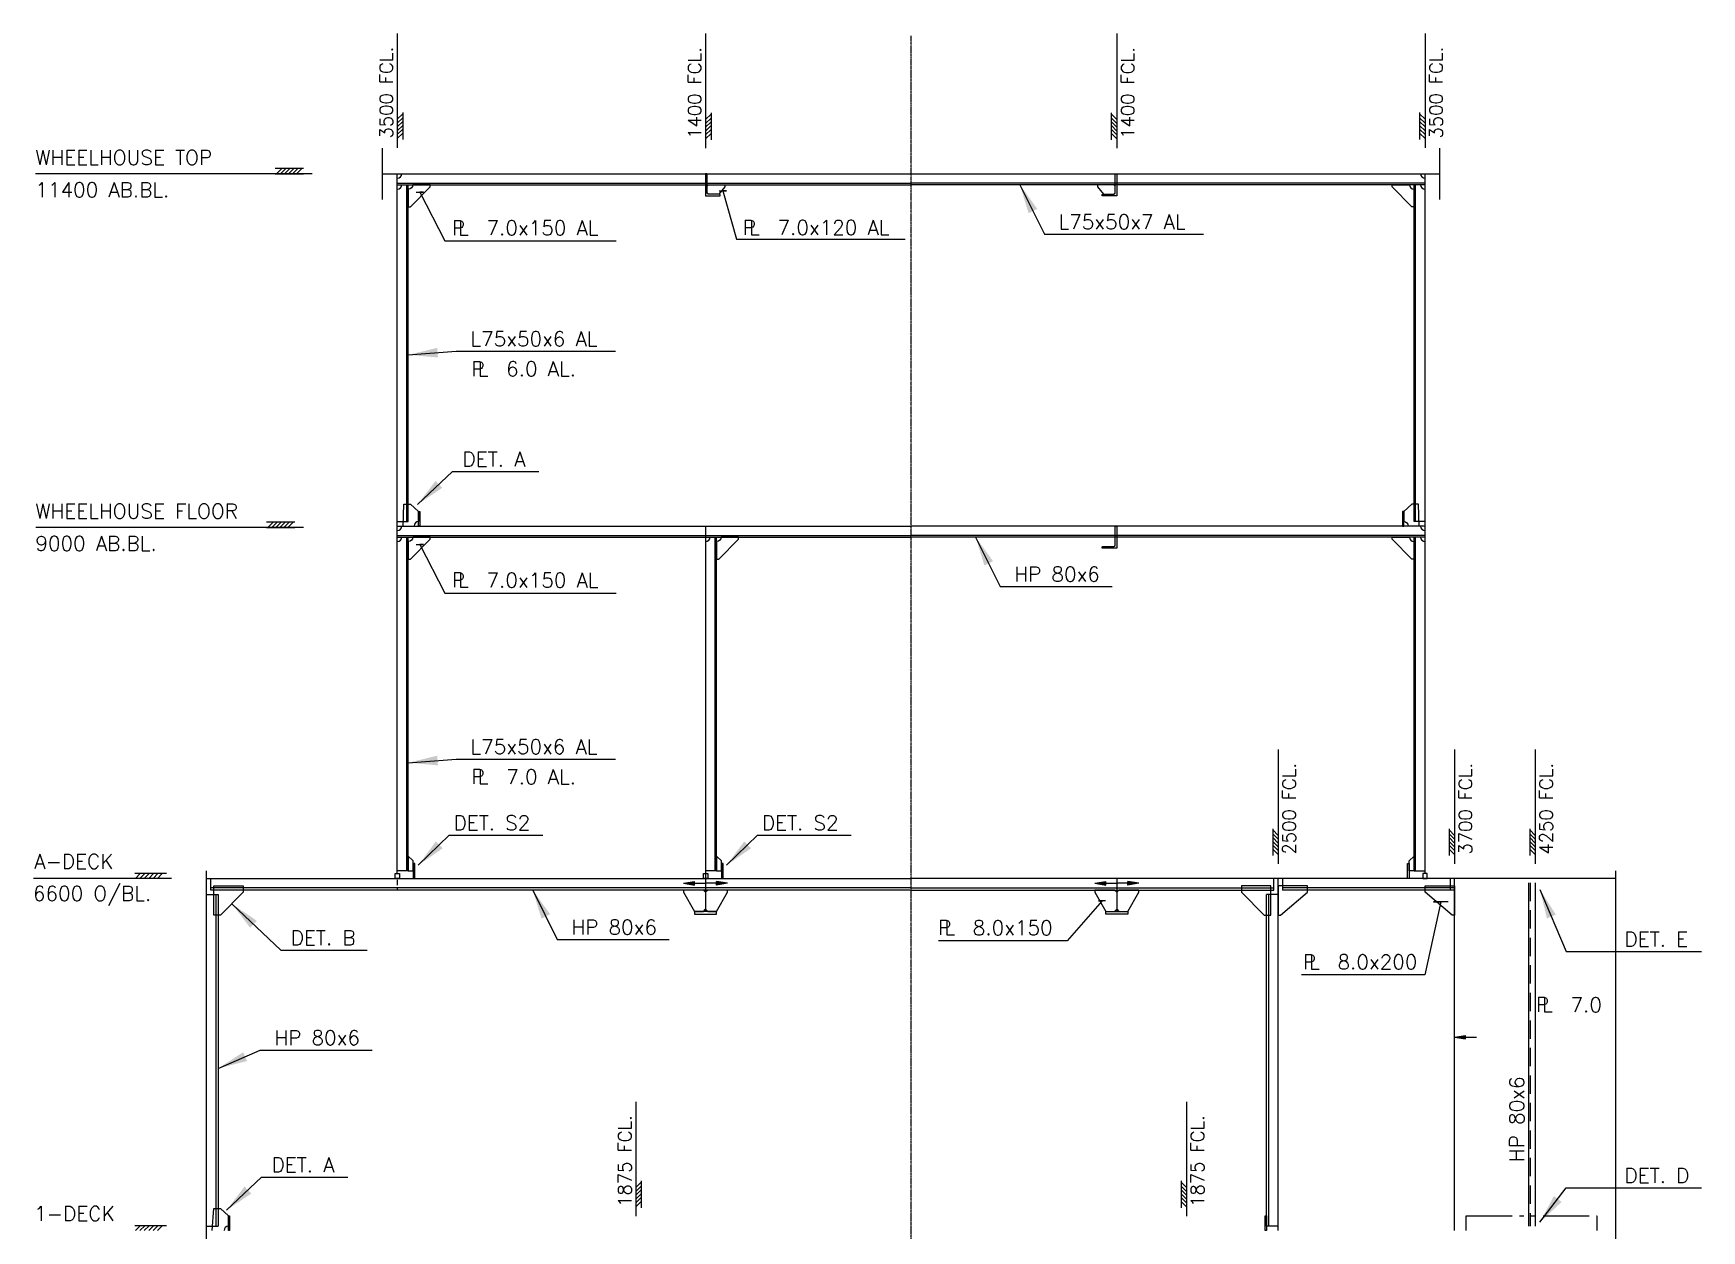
# Model space of a CAD drawing. Extents: x 53504 to 217282, y 25397 to 142583.
# Drawn here: x 165474 to 176836, y 120395 to 128552 of the extents above; entities that cross this region are included whole.
import ezdxf

# ---------------------------------------------------------------- set-up
doc = ezdxf.new("R2010")
doc.units = 0
doc.header["$LTSCALE"] = 250
for name, pattern in [('DASHED', [0.75, 0.5, -0.25]), ('PHANTOM', [2.1, 1.25, -0.2, 0.125, -0.2, 0.125, -0.2]), ('STP-035', [0.24, 0.15, -0.09])]:
    doc.linetypes.add(name, pattern=pattern)
doc.layers.get('0').update_dxf_attribs({"linetype": 'CONTINUOUS'})
for name, color, linetype in [('S0CO1', 1, 'CONTINUOUS'), ('S0CO2', 2, 'CONTINUOUS'), ('S0CO5', 4, 'CONTINUOUS'), ('S0DA1', 1, 'DASHED'), ('S0DA2', 2, 'DASHED'), ('S0DIM', 2, 'CONTINUOUS'), ('S0PH1', 1, 'PHANTOM'), ('S0TX2', 2, 'CONTINUOUS')]:
    doc.layers.add(name, color=color, linetype=linetype)
doc.styles.add('ROMANS', font='romans', dxfattribs={"height": 100})
doc.dimstyles.new('ORGINAL', dxfattribs={"dimscale": 100, "dimtxt": 1.8, "dimasz": 2, "dimexe": 0.5, "dimexo": 1, "dimgap": 0.5, "dimtad": 1, "dimdec": 0, "dimdsep": 46, "dimtxsty": 'ROMANS', "dimcen": 0, "dimclrd": 1, "dimclre": 1, "dimclrt": 2, "dimadec": 3, "dimazin": 2, "dimtfac": 1, "dimtdec": 0, "dimtmove": 0, "dimatfit": 3, "dimfxl": 1, "dimtvp": 100, "dimtolj": 1, "dimarcsym": 0})

# ---------------------------------------------------------------- blocks, each defined once
blk = doc.blocks.new('ST10011')
at = {"layer": 'S0CO1'}
for p, q in [((4.24, 0.65), (-0.08, 0.65)), ((0, 0), (0.65, 0.65)), ((0.6, 0), (1.25, 0.65)), ((1.2, 0), (1.85, 0.65)), ((1.8, 0), (2.45, 0.65)), ((2.4, 0), (3.05, 0.65)), ((3, 0), (3.65, 0.65))]:
    blk.add_line(p, q, dxfattribs=at)
blk = doc.blocks.new('*X7')
at = {"color": 0}
for p, q in [((13410, 17177), (13450, 17217)), ((13439, 17177), (13479, 17217)), ((13467, 17177), (13507, 17217)), ((13495, 17177), (13535, 17217)), ((13523, 17177), (13563, 17217)), ((13552, 17177), (13592, 17217))]:
    blk.add_line(p, q, dxfattribs=at)
blk = doc.blocks.new('TYKK')
at = {"layer": 'S0CO1'}
for p, q in [((-2.04, 0.82), (2.04, 0.82)), ((-2.04, 0), (2.04, 0))]:
    blk.add_line(p, q, dxfattribs=at)
at = {"layer": 'S0CO1', "xscale": 0.0204, "yscale": 0.0204, "zscale": 0.0204}
blk.add_blockref('*X7', (-275.41, -350.41), dxfattribs=at)
blk = doc.blocks.new('ST10005')
at = {"color": 1}
for p, q in [((0, 0), (2, 0.32)), ((0, 0), (2, -0.32)), ((0, 0), (4, 0)), ((2, 0.32), (2, -0.32))]:
    blk.add_line(p, q, dxfattribs=at)
blk.add_solid([(0, 0), (2, 0.32), (0, 0), (2, -0.32)], dxfattribs=at)
blk = doc.blocks.new('PLDIM2')
at = {"layer": 'S0TX2', "style": 'ROMANS'}
for s, p in [('P', (-19, 0)), ('L', (23, 0))]:
    blk.add_text(s, height=100, dxfattribs=at).set_placement(p)
blk.add_attdef('XX.X', (168, -1), '', height=100, dxfattribs=at)
blk = doc.blocks.new('pil')
at = {"layer": 'S0CO1', "yscale": 37.5, "zscale": 37.5, "rotation": 180}
for p, xscale in [((-150, 0), -37.5), ((150, 0), 37.5)]:
    blk.add_blockref('ST10005', p, dxfattribs=dict(at, xscale=xscale))

msp = doc.modelspace()

# ---------------------------------------------------------------- linework, layer by layer
at = {"layer": 'S0CO1', "color": 0}
for p, q in [((167952.26, 127530.303), (171452.26, 127530.303)), ((167952.26, 127520.303), (171452.26, 127520.303)), ((168017.26, 125225.303), (168017.26, 127520.303)), ((168027.26, 125225.303), (168027.26, 127520.303)), ((170182.26, 127520.303), (170182.26, 127505.303)), ((174952.26, 127530.303), (171452.26, 127530.303)), ((174952.26, 127520.303), (171452.26, 127520.303)), ((174877.26, 125225.303), (174877.26, 127520.303)), ((174887.26, 125225.303), (174887.26, 127520.303)), ((167952.26, 125225.303), (168027.26, 125225.303)), ((174952.26, 125225.303), (174877.26, 125225.303)), ((167952.26, 125130.303), (171452.26, 125130.303)), ((167952.26, 125120.303), (171452.26, 125120.303)), ((168017.26, 122845.303), (168017.26, 125120.303)), ((168027.26, 122845.303), (168027.26, 125120.303)), ((170117.26, 122845.303), (170117.26, 125120.303)), ((170127.26, 122845.303), (170127.26, 125120.303)), ((174952.26, 125130.303), (171452.26, 125130.303)), ((174952.26, 125120.303), (171452.26, 125120.303)), ((174877.26, 122845.303), (174877.26, 125120.303)), ((174887.26, 122845.303), (174887.26, 125120.303)), ((168027.26, 122845.303), (167952.26, 122845.303)), ((170127.258, 122845.303), (170052.258, 122845.303)), ((174877.26, 122845.303), (174952.26, 122845.303)), ((171452.26, 122730.303), (166682.26, 122730.303)), ((171452.26, 122715.303), (166682.26, 122715.303)), ((171452.26, 122730.303), (173922.26, 122730.303)), ((171452.26, 122715.303), (173922.26, 122715.303)), ((173982.26, 122795.303), (173982.26, 122715.303)), ((175152.26, 122730.303), (173982.26, 122730.303)), ((175152.26, 122715.303), (173982.26, 122715.303)), ((175122.26, 122795.303), (175122.26, 122712.334)), ((175657.26, 122765.303), (175657.26, 120425.303)), ((175702.26, 122765.303), (175702.26, 120425.303)), ((166652.26, 122685.303), (166732.26, 122685.303)), ((166717.26, 122685.303), (166717.26, 120425.303)), ((166732.26, 122685.303), (166732.26, 120425.303)), ((173872.26, 120425.303), (173872.26, 122685.303)), ((173952.26, 122685.303), (173872.26, 122685.303)), ((173887.26, 120425.303), (173887.26, 122685.303)), ((166652.26, 120425.303), (166732.26, 120425.303)), ((173952.26, 120425.303), (173872.26, 120425.303))]:
    msp.add_line(p, q, dxfattribs=at)
for points in [[(168027.26, 127490.303), (168027.26, 127370.303), (168042.26, 127370.303), (168177.26, 127505.303), (168177.26, 127520.303), (168057.26, 127520.303, -0.414213562)], [(174877.26, 127490.303), (174877.26, 127370.303), (174862.26, 127370.303), (174727.26, 127505.303), (174727.26, 127520.303), (174847.26, 127520.303, 0.414213562)], [(168027.26, 125090.303), (168027.26, 124970.303), (168042.26, 124970.303), (168177.26, 125105.303), (168177.26, 125120.303), (168057.26, 125120.303, -0.414213562)], [(170127.26, 125090.303), (170127.26, 124970.303), (170142.26, 124970.303), (170277.26, 125105.303), (170277.26, 125120.303), (170157.26, 125120.303, -0.414213562)], [(174877.26, 125090.303), (174877.26, 124970.303), (174862.26, 124970.303), (174727.26, 125105.303), (174727.26, 125120.303), (174847.26, 125120.303, 0.414213562)]]:
    msp.add_lwpolyline(points, format="xyb", close=True, dxfattribs=at)
for points in [[(170182.26, 127520.303), (170182.26, 127505.303), (170142.26, 127455.303), (170072.26, 127455.303), (170062.26, 127465.303), (170062.26, 127510.303), (170072.26, 127520.303)], [(172722.26, 127520.303), (172722.26, 127505.303), (172762.26, 127455.303), (172832.26, 127455.303), (172842.26, 127465.303), (172842.26, 127510.303), (172832.26, 127520.303)], [(168097.262, 125195.303), (168097.262, 125295.303), (168105.262, 125295.303), (168105.262, 125195.303)], [(174807.259, 125195.303), (174807.259, 125295.303), (174799.259, 125295.303), (174799.259, 125195.303)], [(168027.26, 122945.303), (168027.26, 122845.303), (168060.26, 122845.303), (168060.26, 122913.94)], [(170127.258, 122945.303), (170127.258, 122845.303), (170160.258, 122845.303), (170160.258, 122913.94)], [(174877.26, 122945.303), (174877.26, 122845.303), (174844.26, 122845.303), (174844.26, 122913.94)], [(166747.26, 122545.303), (166702.26, 122545.303), (166702.26, 122745.303), (166902.26, 122745.303), (166902.26, 122700.303), (166747.26, 122545.303)], [(173857.26, 122545.303), (173902.26, 122545.303), (173902.26, 122745.303), (173702.26, 122745.303), (173702.26, 122700.303), (173857.26, 122545.303)], [(173967.26, 122545.303), (174152.256, 122700.303), (174152.256, 122745.303), (173952.26, 122745.303), (173952.26, 122545.303), (173967.26, 122545.303)], [(175137.26, 122545.303), (174952.265, 122700.303), (174952.265, 122745.303), (175152.26, 122745.303), (175152.26, 122545.303), (175137.26, 122545.303)], [(166802.262, 120395.303), (166802.262, 120495.303), (166810.262, 120495.303), (166810.262, 120395.303)], [(173864.26, 120395.303), (173864.26, 120495.303), (173872.26, 120495.303), (173872.26, 120395.303)]]:
    msp.add_lwpolyline(points, close=True, dxfattribs=at)
for points in [[(167992.26, 125195.303), (167997.26, 125345.303), (168042.26, 125345.303), (168097.262, 125295.303), (168097.262, 125225.303, 0.414213562), (168067.262, 125195.303)], [(174912.26, 125195.303), (174907.26, 125345.303), (174862.26, 125345.303), (174807.259, 125295.303), (174807.259, 125225.303, -0.414213562), (174837.259, 125195.303)], [(166692.26, 120395.303), (166702.26, 120545.303), (166747.26, 120545.303), (166802.262, 120495.303), (166802.262, 120425.303, 0.414213562), (166772.262, 120395.303)]]:
    msp.add_lwpolyline(points, format="xyb", dxfattribs=at)
at = {"layer": 'S0CO1', "color": 0, "flags": 128}
for points in [[(166682.26, 122715.303), (166682.26, 122795.303)], [(173922.26, 122715.303), (173922.26, 122795.303)]]:
    msp.add_lwpolyline(points, dxfattribs=at)
at = {"layer": 'S0CO1', "color": 0}
for points in [[(170052.26, 122700.303), (170037.26, 122715.303), (169902.26, 122715.303), (169902.26, 122700.303), (169977.26, 122570.303), (170037.26, 122570.303), (170052.26, 122585.303)], [(170052.26, 122585.303), (170067.26, 122570.303), (170127.26, 122570.303), (170202.26, 122700.303), (170202.26, 122715.303), (170067.26, 122715.303), (170052.26, 122700.303)], [(172852.26, 122700.303), (172837.26, 122715.303), (172702.26, 122715.303), (172702.26, 122700.303), (172777.26, 122570.303), (172837.26, 122570.303), (172852.26, 122585.303)], [(172852.26, 122585.303), (172867.26, 122570.303), (172927.26, 122570.303), (173002.26, 122700.303), (173002.26, 122715.303), (172867.26, 122715.303), (172852.26, 122700.303)]]:
    msp.add_lwpolyline(points, dxfattribs=at)
for centre, start, end in [((167952.26, 127595.303), 270.0000825, 0), ((167952.26, 127520.303), 270.0000825, 0), ((174952.26, 127595.303), 180, 269.9999175), ((174952.26, 127520.303), 180, 269.9999175), ((167952.26, 125195.303), 270.0000825, 0), ((167952.26, 125120.303), 270.0000825, 0), ((170052.26, 125120.303), 270.0000825, 0), ((174952.26, 125195.303), 180, 269.9999175), ((174952.26, 125120.303), 180, 269.9999175)]:
    msp.add_arc(centre, 30, start, end, dxfattribs=at)
at = {"layer": 'S0CO2', "color": 0}
for points in [[(170052.26, 127595.303), (170052.26, 127445.303), (170152.26, 127445.303), (170152.26, 127450.303, 0.414213562), (170147.26, 127455.303), (170072.26, 127455.303, -0.414213562), (170062.26, 127465.303), (170062.26, 127590.303, 0.414213562), (170057.26, 127595.303)], [(172852.26, 127595.303), (172852.26, 127445.303), (172752.26, 127445.303), (172752.26, 127450.303, -0.414213562), (172757.26, 127455.303), (172832.26, 127455.303, 0.414213562), (172842.26, 127465.303), (172842.26, 127590.303, -0.414213562), (172847.26, 127595.303)], [(172852.26, 125195.303), (172852.26, 125045.303), (172752.26, 125045.303), (172752.26, 125050.303, -0.414213562), (172757.26, 125055.303), (172832.26, 125055.303, 0.414213562), (172842.26, 125065.303), (172842.26, 125190.303, -0.414213562), (172847.26, 125195.303)]]:
    msp.add_lwpolyline(points, format="xyb", close=True, dxfattribs=at)
for points in [[(167967.263, 122795.303), (167937.263, 122795.303), (167937.263, 122828.303), (167967.263, 122828.303)], [(170067.26, 122795.303), (170037.26, 122795.303), (170037.26, 122828.303), (170067.26, 122828.303)], [(174937.258, 122795.303), (174967.258, 122795.303), (174967.258, 122828.303), (174937.258, 122828.303)], [(169977.26, 122550.303), (170127.26, 122550.303), (170127.26, 122570.303), (169977.26, 122570.303)], [(172927.26, 122550.303), (172777.26, 122550.303), (172777.26, 122570.303), (172927.26, 122570.303)]]:
    msp.add_lwpolyline(points, close=True, dxfattribs=at)
at = {"layer": 'S0CO5', "color": 0}
for p, q in [((167852.257, 127420.303), (167852.257, 127770.303)), ((175052.264, 127420.303), (175052.264, 127770.303)), ((167852.257, 127595.303), (175052.264, 127595.303)), ((167952.263, 122828.303), (167952.257, 127595.303)), ((174952.258, 122828.303), (174952.264, 127595.303)), ((167952.26, 125195.303), (171452.26, 125195.303)), ((170052.26, 125195.303), (170052.26, 122795.303)), ((174952.26, 125195.303), (171452.26, 125195.303)), ((166652.26, 122795.303), (171452.26, 122795.303)), ((170052.26, 122795.303), (170052.26, 122570.303)), ((176252.261, 122795.303), (171452.26, 122795.303)), ((172852.26, 122795.303), (172852.26, 122570.303)), ((173952.26, 120395.303), (173952.26, 122795.303)), ((175152.26, 120395.303), (175152.26, 122795.303))]:
    msp.add_line(p, q, dxfattribs=at)
at = {"layer": 'S0CO5', "color": 0, "flags": 128}
for points in [[(166652.26, 118059.636), (166652.26, 122845.303)], [(176252.26, 118059.636), (176252.261, 122845.303)]]:
    msp.add_lwpolyline(points, dxfattribs=at)
at = {"layer": 'S0DA1', "color": 0}
msp.add_line((175669.26, 122765.303), (175669.26, 120425.303), dxfattribs=at)
at = {"layer": 'S0DA2', "color": 0, "linetype": 'STP-035'}
msp.add_line((167952.263, 122785.303), (167952.263, 122715.303), dxfattribs=at)
at = {"layer": 'S0DIM', "color": 0}
for p, q in [((167952.26, 128551.561), (167952.26, 127772.585)), ((170052.26, 128549.517), (170052.26, 127770.54)), ((172852.26, 128549.517), (172852.26, 127770.54)), ((174952.26, 128551.561), (174952.26, 127772.585)), ((173952.26, 123673.562), (173952.26, 122894.585)), ((175152.26, 123673.562), (175152.26, 122894.585)), ((175702.26, 123673.562), (175702.26, 122894.585)), ((169577.26, 121273.562), (169577.26, 120494.585)), ((173327.26, 121273.562), (173327.26, 120494.585))]:
    msp.add_line(p, q, dxfattribs=at)
for points in [[(168060.26, 122795.303), (168072.26, 122795.303), (168072.26, 122895.303), (168060.26, 122895.303), (168060.26, 122795.303)], [(170160.258, 122795.303), (170172.258, 122795.303), (170172.258, 122895.303), (170160.258, 122895.303), (170160.258, 122795.303)], [(174844.26, 122795.303), (174832.26, 122795.303), (174832.26, 122895.303), (174844.26, 122895.303), (174844.26, 122795.303)]]:
    msp.add_lwpolyline(points, close=True, dxfattribs=at)
msp.add_lwpolyline([(166414.409, 122795.303), (165473.632, 122795.303)], dxfattribs=at)
at = {"layer": 'S0PH1', "color": 0, "ltscale": 0.02}
msp.add_line((171452.26, 117474.541), (171452.26, 128535.176), dxfattribs=at)
at = {"layer": 'S0PH1', "color": 0}
msp.add_lwpolyline([(175232.26, 120395.303), (175232.26, 120495.303), (176122.261, 120495.303), (176122.261, 120395.303)], dxfattribs=at)
at = {"layer": 'S0TX2', "color": 0}
for p, q in [((167373.6, 127595.305), (165488.872, 127595.305)), ((167314.563, 125186.298), (165490.516, 125186.298))]:
    msp.add_line(p, q, dxfattribs=at)
for points in [[(168080.916, 127468.622), (168130.916, 127468.622), (168105.916, 127468.622), (168275.75, 127137.695), (169443.068, 127137.695)], [(170144.423, 127479.467), (170194.423, 127479.467), (170169.423, 127479.467), (170261.721, 127148.54), (171411.615, 127148.54)], [(168080.916, 125068.623), (168130.916, 125068.623), (168105.916, 125068.623), (168275.75, 124737.695), (169443.068, 124737.695)], [(172775.902, 122642.608), (172727.594, 122642.608), (172752.594, 122642.608), (172514.846, 122370.361), (171638.665, 122370.361)], [(175110.703, 122635.792), (175010.703, 122635.792), (175060.703, 122635.792), (174950.831, 122136.925), (174110.921, 122136.925)]]:
    msp.add_lwpolyline(points, dxfattribs=at)

# ---------------------------------------------------------------- block references
at = {"layer": 'S0CO1', "color": 0}
for p in [(170052.26, 122761.593), (172852.26, 122761.593)]:
    msp.add_blockref('pil', p, dxfattribs=at)
at = {"layer": 'S0CO1', "color": 0, "xscale": -37.5, "yscale": 37.5, "zscale": 37.5, "rotation": 180}
msp.add_blockref('ST10005', (175152.26, 121713.062), dxfattribs=at)
at = {"layer": 'S0DIM', "color": 0, "extrusion": (0, 0, -1), "yscale": 45, "zscale": -45}
for p, xscale, rotation in [((-167988.98, 127919.832), 45, 270), ((-170088.98, 127917.788), 45, 270), ((-172815.54, 127917.788), -45, 90), ((-174915.54, 127919.832), -45, 90), ((-173915.54, 123041.833), -45, 90), ((-175115.54, 123041.833), -45, 90), ((-175665.54, 123041.833), -45, 90), ((-169613.98, 120641.833), 45, 270), ((-173290.54, 120641.833), -45, 90)]:
    msp.add_blockref('TYKK', p, dxfattribs=dict(at, xscale=xscale, rotation=rotation))
at = {"layer": 'S0DIM', "color": 0, "xscale": 50, "yscale": 50, "zscale": 50}
for p in [(166169.231, 122795.303), (166169.231, 120395.303)]:
    msp.add_blockref('ST10011', p, dxfattribs=at)
at = {"layer": 'S0TX2', "color": 0, "xscale": 47.25, "yscale": 47.25, "zscale": 47.25}
for p in [(167217.084, 127595.305), (167158.047, 125186.298)]:
    msp.add_blockref('TYKK', p, dxfattribs=at)
at = {"layer": 'S0TX2', "color": 0}
ref = msp.add_blockref('PLDIM2', (168342.887, 127177.747), dxfattribs=at)
ref.add_attrib('XX.X', '7.0x150 AL', (168559.883, 127176.288), dxfattribs={"height": 100, "style": 'ROMANS'})
ref = msp.add_blockref('PLDIM2', (170324.55, 127179.98), dxfattribs=at)
ref.add_attrib('XX.X', '7.0x120 AL', (170541.546, 127178.521), dxfattribs={"height": 100, "style": 'ROMANS'})
ref = msp.add_blockref('PLDIM2', (168476.501, 126217.035), dxfattribs=at)
ref.add_attrib('XX.X', '6.0 AL.', (168693.497, 126215.576), dxfattribs={"height": 100, "style": 'ROMANS'})
ref = msp.add_blockref('PLDIM2', (168342.887, 124777.747), dxfattribs=at)
ref.add_attrib('XX.X', '7.0x150 AL', (168559.883, 124776.288), dxfattribs={"height": 100, "style": 'ROMANS'})
ref = msp.add_blockref('PLDIM2', (168476.501, 123438.728), dxfattribs=at)
ref.add_attrib('XX.X', '7.0 AL.', (168693.497, 123437.269), dxfattribs={"height": 100, "style": 'ROMANS'})
ref = msp.add_blockref('PLDIM2', (171654.728, 122410.413), dxfattribs=at)
ref.add_attrib('XX.X', '8.0x150', (171871.724, 122408.954), dxfattribs={"height": 100, "style": 'ROMANS'})
ref = msp.add_blockref('PLDIM2', (174139.019, 122176.977), dxfattribs=at)
ref.add_attrib('XX.X', '8.0x200', (174356.015, 122175.518), dxfattribs={"height": 100, "style": 'ROMANS'})
ref = msp.add_blockref('PLDIM2', (175726.091, 121885.578), dxfattribs=at)
ref.add_attrib('XX.X', '7.0', (175943.087, 121884.118), dxfattribs={"height": 100, "style": 'ROMANS'})

# ---------------------------------------------------------------- texts
at = {"layer": 'S0DIM', "color": 0, "style": 'ROMANS', "text_generation_flag": 6}
for s, p in [('3500 FCL.', (167922.51, 127835.077)), ('1400 FCL.', (170022.51, 127833.032)), ('1400 FCL.', (172972.011, 127833.032)), ('3500 FCL.', (175072.011, 127835.077)), ('2500 FCL.', (174072.011, 122957.078)), ('3700 FCL.', (175272.011, 122957.078)), ('4250 FCL.', (175822.011, 122957.078)), ('1875 FCL.', (169547.51, 120557.078)), ('1875 FCL.', (173447.011, 120557.078))]:
    msp.add_text(s, height=90, rotation=270, dxfattribs=at).set_placement(p)
at = {"layer": 'S0TX2', "color": 0, "style": 'ROMANS'}
for s, p in [('WHEELHOUSE TOP', (165487.133, 127655.563)), ('11400 AB.BL.', (165487.133, 127436.147)), ('L75x50x7 AL', (172455.713, 127217.491)), ('L75x50x6 AL', (168450.108, 126420.527)), ('DET. A', (168396.304, 125601.542)), ('WHEELHOUSE FLOOR', (165487.133, 125246.556)), ('9000 AB.BL.', (165487.133, 125027.14)), ('HP 80x6', (172154.488, 124817.491)), ('L75x50x6 AL', (168450.108, 123642.22)), ('DET. S2', (168335.363, 123123.091)), ('DET. S2', (170435.361, 123123.091)), ('A-DECK', (165479.079, 122861.019)), ('6600 O/BL.', (165470.526, 122641.549)), ('HP 80x6', (169137.898, 122412.491)), ('DET. B', (167226.386, 122340.959)), ('DET. E', (176310.47, 122330.547)), ('HP 80x6', (167115.027, 121659.742)), ('DET. A', (167095.764, 120794.273)), ('DET. D', (176310.47, 120720.972)), ('1-DECK', (165479.079, 120461.019))]:
    msp.add_text(s, height=100, dxfattribs=at).set_placement(p)
msp.add_text('HP 80x6', height=100, rotation=90, dxfattribs=at).set_placement((175626.618, 120862.759))

# ---------------------------------------------------------------- leaders
at = {"layer": 'S0TX2', "color": 0}
for points in [[(172192.712, 127520.303), (172359.799, 127183.119), (173443.143, 127183.119)], [(168027.26, 126361.11), (168354.193, 126386.155), (169437.538, 126386.155)], [(168090.353, 125341.62), (168328.766, 125567.17), (168916.58, 125567.17)], [(171891.487, 125120.303), (172058.573, 124783.119), (172821.426, 124783.119)], [(168027.26, 123582.803), (168354.193, 123607.848), (169437.538, 123607.848)], [(168095.106, 122883.918), (168305.354, 123088.719), (168942.975, 123088.719)], [(170195.105, 122883.918), (170405.353, 123088.719), (171042.973, 123088.719)], [(168874.897, 122715.304), (169041.983, 122378.12), (169804.837, 122378.12)], [(175734.66, 122719.071), (175914.111, 122296.175), (176836.051, 122296.175)], [(166827.738, 122619.834), (167158.848, 122306.587), (167746.662, 122306.587)], [(166732.26, 121500.874), (167019.112, 121625.37), (167781.965, 121625.37)], [(166789.813, 120534.35), (167028.226, 120759.901), (167616.04, 120759.901)], [(175734.66, 120452.28), (175914.111, 120686.601), (176836.051, 120686.601)]]:
    msp.add_leader(points, dimstyle='ORGINAL', dxfattribs=at)

doc.saveas('drawing.dxf')
